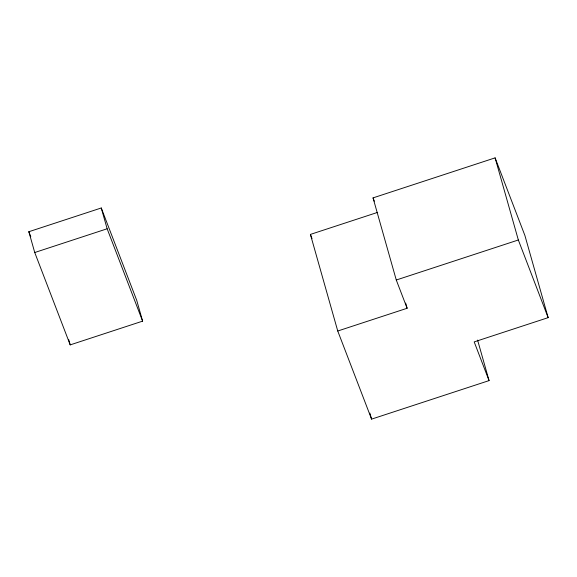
<?xml version="1.0" encoding="UTF-8"?>
<svg xmlns="http://www.w3.org/2000/svg" width="577" height="577" viewBox="0 0 577 577"><rect width="100%" height="100%" fill="white"/><g stroke="black" fill="none" stroke-linecap="round" stroke-linejoin="round"><path stroke-width="0.87" d="M28.85 231.723L101.263 207.98L136.727 300.357L142.613 321.144L70.199 344.887L34.735 252.517L28.85 231.723L30.783 236.765M34.735 252.517L107.149 228.773L142.613 321.144M337.747 331.01L407.124 308.262L396.276 280.011L373.038 197.889L495.102 157.867L524.911 235.524L548.15 317.646L474.193 341.894L489.058 380.611L371.574 419.133L337.747 331.01L310.412 234.413L377.668 212.365M396.276 280.011L518.341 239.989L548.15 317.646M373.038 197.889L374.314 201.214M310.412 234.413L312.02 238.611M495.102 157.867L518.341 239.989M477.59 340.077L489.058 380.611M405.66 303.076L407.124 308.262M369.871 413.096L371.574 419.133M101.263 207.98L107.149 228.773M68.728 339.694L70.199 344.887"/></g></svg>
